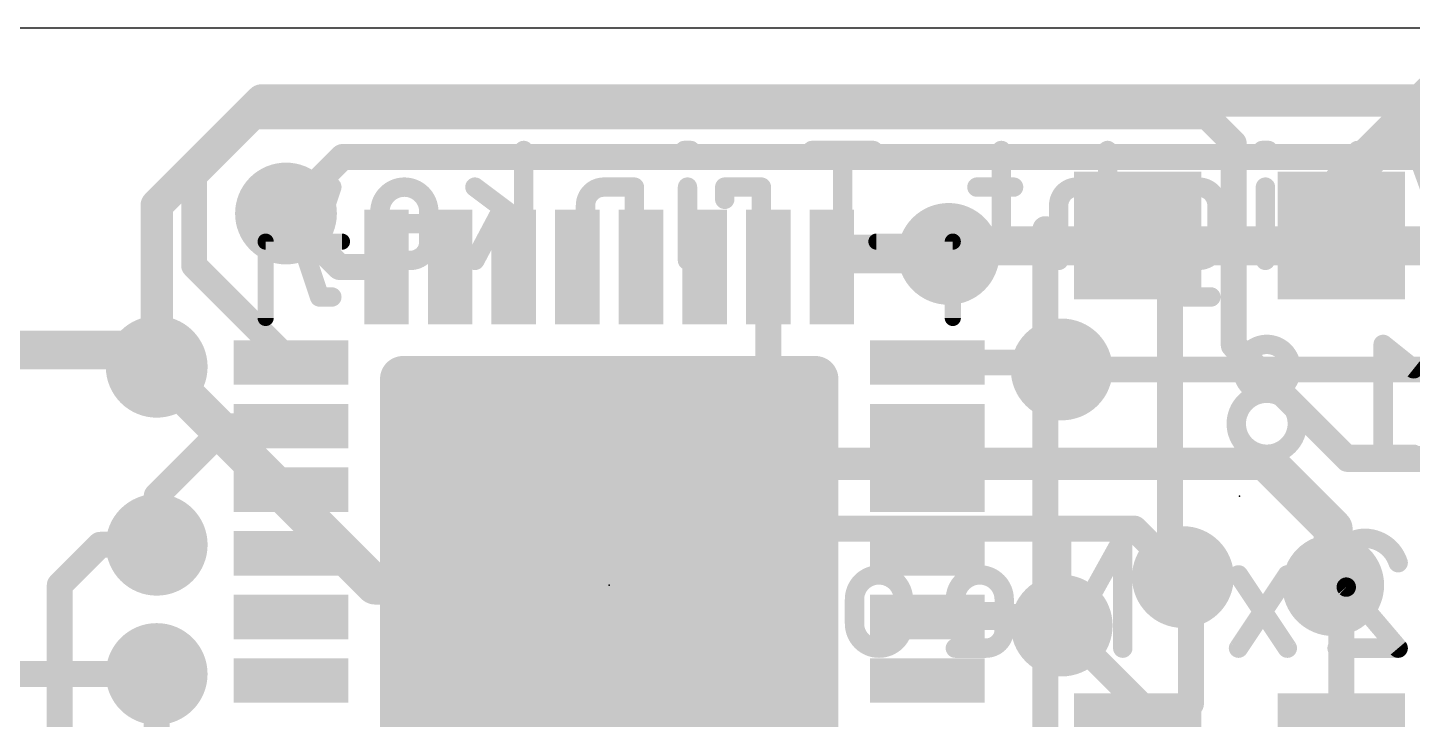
# Model space of a CAD drawing. Extents: x -5 to 27.9, y -6.2 to 6.2.
# Drawn here: x 6.03 to 16.92, y 0.6 to 6.03 of the extents above; entities that cross this region are included whole.
import ezdxf

# ---------------------------------------------------------------- set-up
doc = ezdxf.new("R2010")
doc.units = 0
for name, color, linetype in [('1', 12, 'CONTINUOUS'), ('16', 5, 'CONTINUOUS'), ('18', 3, 'CONTINUOUS'), ('20', 53, 'CONTINUOUS'), ('21', 40, 'CONTINUOUS'), ('22', 6, 'CONTINUOUS'), ('23', 53, 'CONTINUOUS'), ('29', 253, 'CONTINUOUS')]:
    doc.layers.add(name, color=color, linetype=linetype)

# ---------------------------------------------------------------- blocks, each defined once
blk = doc.blocks.new('RECT')
blk.add_solid([(-0.5, -0.5), (0.5, -0.5), (-0.5, 0.5), (0.5, 0.5)])
blk = doc.blocks.new('RECT560000X560000R10')
at = {"const_width": 0.175}
blk.add_lwpolyline([(1.6625, -1.575), (1.6625, 1.575, 0.4142), (1.575, 1.6625), (-1.575, 1.6625, 0.4142), (-1.6625, 1.575), (-1.6625, -1.575, 0.4142), (-1.575, -1.6625), (1.575, -1.6625, 0.4142)], format="xyb", close=True, dxfattribs=at)
blk.add_solid([(-1.6004, -1.6004), (1.6004, -1.6004), (-1.6004, 1.6004), (1.6004, 1.6004)])
blk = doc.blocks.new('RECT576256X576256R10')
at = {"const_width": 0.1801}
blk.add_lwpolyline([(1.7108, -1.6207), (1.7108, 1.6207, 0.4142), (1.6207, 1.7108), (-1.6207, 1.7108, 0.4142), (-1.7108, 1.6207), (-1.7108, -1.6207, 0.4142), (-1.6207, -1.7108), (1.6207, -1.7108, 0.4142)], format="xyb", close=True, dxfattribs=at)
blk.add_solid([(-1.6461, -1.6461), (1.6461, -1.6461), (-1.6461, 1.6461), (1.6461, 1.6461)])
blk = doc.blocks.new('ROUNDV')
at = {"const_width": 0.5}
blk.add_lwpolyline([(0, -0.25, 1), (0, 0.25, 1), (0, -0.25)], format="xyb", dxfattribs=at)

msp = doc.modelspace()

# ---------------------------------------------------------------- linework, layer by layer
at = {"layer": '1'}
for points, const_width in [([(17.0815, 5.5245), (16.3575, 4.8005)], 0.3048), ([(7.3425, 4.866), (7.8105, 5.334)], 0.2032), ([(7.8105, 5.334), (15.3035, 5.334)], 0.2032), ([(15.3035, 5.334), (15.5123, 5.1252)], 0.2032), ([(15.5123, 5.1252), (15.5123, 3.5377)], 0.2032), ([(7.3425, 4.866), (7.3425, 4.163)], 0.2032), ([(16.3575, 4.8005), (16.3575, 4.3995)], 0.3048), ([(8.4855, 4.151), (8.0645, 4.572)], 0.2032), ([(14.7575, 4.3995), (15.0115, 4.1455)], 0.2032), ([(12.3545, 4.151), (12.458, 4.2545)], 0.3048), ([(12.458, 4.2545), (13.2715, 4.2545)], 0.3048), ([(8.1045, 3.401), (7.3425, 4.163)], 0.2032), ([(8.8545, 4.151), (8.4855, 4.151)], 0.2032), ([(11.8545, 4.151), (11.8545, 2.901)], 0.2032), ([(15.0115, 4.1455), (15.0115, 1.7145)], 0.2032), ([(6.9158, 3.5), (-0.2, 3.5)], 0.3048), ([(7.0485, 3.3673), (6.9158, 3.5)], 0.3048), ([(15.5123, 3.5377), (16.4075, 2.6425)], 0.2032), ([(13.1045, 3.401), (14.1058, 3.401)], 0.2032), ([(14.1058, 3.401), (14.1605, 3.3462)], 0.2032), ([(7.5965, 2.901), (7.0485, 2.353)], 0.2032), ([(8.1045, 2.901), (7.5965, 2.901)], 0.2032), ([(11.8545, 2.901), (10.6045, 1.651)], 0.2032), ([(16.4075, 2.6425), (17.907, 2.6425)], 0.2032), ([(7.0485, 1.9685), (7.0485, 2.353)], 0.2032), ([(10.541, 1.651), (10.3545, 1.4645)], 0.2032), ([(10.6045, 1.651), (10.541, 1.651)], 0.254), ([(10.6045, 1.651), (10.541, 1.651)], 0.254), ([(10.6045, 1.651), (10.6045, 1.651)], 0.254), ([(15.0115, 1.7145), (15.113, 1.7145)], 0.2032), ([(15.113, 1.7145), (15.1765, 1.651)], 0.2032), ([(15.1765, 1.651), (15.1765, 0.7185)], 0.2032), ([(16.294, 1.651), (16.3575, 1.5875)], 0.2032), ([(16.3575, 1.5875), (16.3575, 0.2995)], 0.2032), ([(10.3545, -0.849), (10.3545, 1.4645)], 0.2032), ([(13.1045, 1.401), (14.093, 1.401)], 0.2032), ([(14.093, 1.401), (14.1605, 1.3335)], 0.2032), ([(6.858, 0.9525), (1.0795, 0.9525)], 0.2032), ([(7.0481, 0.9525), (6.858, 0.9525)], 0.254), ([(14.7575, 0.2995), (15.1765, 0.7185)], 0.2032)]:
    msp.add_lwpolyline(points, dxfattribs=dict(at, const_width=const_width))
for points, const_width in [([(7.8105, 5.3848, 1), (7.8105, 5.2832)], 0.1016), ([(7.8464, 5.2981, 1), (7.7746, 5.3699)], 0.1016), ([(15.3394, 5.3699, 1), (15.2676, 5.2981)], 0.1016), ([(15.3035, 5.2832, 1), (15.3035, 5.3848)], 0.1016), ([(15.5631, 5.1252, 1), (15.4615, 5.1252)], 0.1016), ([(15.4764, 5.0893, 1), (15.5482, 5.1611)], 0.1016), ([(7.3933, 4.866, 1), (7.2917, 4.866)], 0.1016), ([(7.3066, 4.9019, 1), (7.3784, 4.8301)], 0.1016), ([(16.4337, 4.8005, 1), (16.2813, 4.8005)], 0.1524), ([(16.3036, 4.8544, 1), (16.4114, 4.7466)], 0.1524), ([(8.1004, 4.6079, 1), (8.0286, 4.5361)], 0.1016), ([(14.7934, 4.4354, 1), (14.7216, 4.3636)], 0.1016), ([(16.2813, 4.3995, 1), (16.4337, 4.3995)], 0.1524), ([(12.458, 4.3307, 1), (12.458, 4.1783)], 0.1524), ([(12.5119, 4.2006, 1), (12.4041, 4.3084)], 0.1524), ([(13.2715, 4.1783, 1), (13.2715, 4.3307)], 0.1524), ([(7.3784, 4.1989, 1), (7.3066, 4.1271)], 0.1016), ([(8.4855, 4.2018, 1), (8.4855, 4.1002)], 0.1016), ([(8.8545, 4.1002, 1), (8.8545, 4.2018)], 0.1016), ([(11.9053, 4.151, 1), (11.8037, 4.151)], 0.1016), ([(12.3006, 4.2049, 1), (12.4084, 4.0971)], 0.1524), ([(15.0623, 4.1455, 1), (14.9607, 4.1455)], 0.1016), ([(7.2917, 4.163, 1), (7.3933, 4.163)], 0.1016), ([(8.4496, 4.1151, 1), (8.5214, 4.1869)], 0.1016), ([(14.9756, 4.1096, 1), (15.0474, 4.1814)], 0.1016), ([(6.9696, 3.5539, 1), (6.8619, 3.4461)], 0.1524), ([(6.9158, 3.4238, 1), (6.9158, 3.5762)], 0.1524), ([(15.5482, 3.5736, 1), (15.4764, 3.5018)], 0.1016), ([(6.9946, 3.3134, 1), (7.1024, 3.4211)], 0.1524), ([(8.0686, 3.3651, 1), (8.1404, 3.4369)], 0.1016), ([(13.1045, 3.4518, 1), (13.1045, 3.3502)], 0.1016), ([(14.1417, 3.4369, 1), (14.0698, 3.3651)], 0.1016), ([(14.1058, 3.3502, 1), (14.1058, 3.4518)], 0.1016), ([(15.4615, 3.5377, 1), (15.5631, 3.5377)], 0.1016), ([(14.1246, 3.3103, 1), (14.1964, 3.3822)], 0.1016), ([(7.5965, 2.9518, 1), (7.5965, 2.8502)], 0.1016), ([(7.6324, 2.8651, 1), (7.5606, 2.9369)], 0.1016), ([(8.1045, 2.8502, 1), (8.1045, 2.9518)], 0.1016), ([(11.8037, 2.901, 1), (11.9053, 2.901)], 0.1016), ([(11.8904, 2.8651, 1), (11.8186, 2.9369)], 0.1016), ([(16.4075, 2.6933, 1), (16.4075, 2.5917)], 0.1016), ([(16.3716, 2.6066, 1), (16.4434, 2.6784)], 0.1016), ([(7.0993, 2.353, 1), (6.9977, 2.353)], 0.1016), ([(7.0126, 2.3889, 1), (7.0844, 2.3171)], 0.1016), ([(6.9977, 1.9685, 1), (7.0993, 1.9685)], 0.1016), ([(10.541, 1.7145, 1), (10.541, 1.5875)], 0.127), ([(10.541, 1.7145, 1), (10.541, 1.5875)], 0.127), ([(10.5769, 1.6151, 1), (10.5051, 1.6869)], 0.1016), ([(10.5596, 1.6959, 1), (10.6494, 1.6061)], 0.127), ([(10.6494, 1.6061, 1), (10.5596, 1.6959)], 0.127), ([(10.6045, 1.5875, 1), (10.6045, 1.7145)], 0.127), ([(10.6045, 1.5875, 1), (10.6045, 1.7145)], 0.127), ([(15.0115, 1.7653, 1), (15.0115, 1.6637)], 0.1016), ([(14.9607, 1.7145, 1), (15.0623, 1.7145)], 0.1016), ([(15.1489, 1.7504, 1), (15.0771, 1.6786)], 0.1016), ([(15.113, 1.6637, 1), (15.113, 1.7653)], 0.1016), ([(15.2273, 1.651, 1), (15.1257, 1.651)], 0.1016), ([(16.3299, 1.6869, 1), (16.2581, 1.6151)], 0.1016), ([(10.5686, 1.6869, 1), (10.6404, 1.6151)], 0.1016), ([(15.1406, 1.6151, 1), (15.2124, 1.6869)], 0.1016), ([(16.4083, 1.5875, 1), (16.3067, 1.5875)], 0.1016), ([(16.3216, 1.5516, 1), (16.3934, 1.6234)], 0.1016), ([(10.4053, 1.4645, 1), (10.3037, 1.4645)], 0.1016), ([(10.3186, 1.5004, 1), (10.3904, 1.4286)], 0.1016), ([(13.1045, 1.4518, 1), (13.1045, 1.3502)], 0.1016), ([(14.1289, 1.4369, 1), (14.0571, 1.3651)], 0.1016), ([(14.093, 1.3502, 1), (14.093, 1.4518)], 0.1016), ([(14.1246, 1.2976, 1), (14.1964, 1.3694)], 0.1016), ([(6.858, 1.016, 1), (6.858, 0.889)], 0.127), ([(6.858, 0.9017, 1), (6.858, 1.0033)], 0.1016), ([(7.0481, 0.889, 1), (7.0481, 1.016)], 0.127), ([(15.1257, 0.7185, 1), (15.2273, 0.7185)], 0.1016), ([(15.2124, 0.6826, 1), (15.1406, 0.7544)], 0.1016)]:
    msp.add_lwpolyline(points, format="xyb", dxfattribs=dict(at, const_width=const_width))
at = {"layer": '16'}
for points, const_width in [([(7.874, 5.461), (7.0485, 4.6355)], 0.254), ([(7.874, 5.461), (20.9769, 5.461)], 0.254), ([(8.509, 5.0165), (8.0645, 4.572)], 0.2032), ([(19.0616, 5.0165), (8.509, 5.0165)], 0.2032), ([(7.0485, 3.3673), (7.0485, 4.6355)], 0.254), ([(13.2715, 4.2545), (13.335, 4.318)], 0.3048), ([(18.415, 4.318), (13.335, 4.318)], 0.3048), ([(8.7648, 1.651), (7.0485, 3.3673)], 0.3048), ([(14.1605, 3.3462), (17.0373, 3.3462)], 0.2032), ([(10.668, 1.778), (11.4935, 2.6035)], 0.3048), ([(11.4935, 2.6035), (15.786, 2.6035)], 0.254), ([(16.294, 2.0955), (15.786, 2.6035)], 0.3048), ([(8.4219, -1.8016), (12.319, 2.0955)], 0.2032), ([(14.732, 2.0955), (12.319, 2.0955)], 0.2032), ([(14.732, 2.0955), (15.113, 1.7145)], 0.2032), ([(16.294, 2.0955), (16.294, 1.651)], 0.3048), ([(6.604, 1.9685), (6.2865, 1.651)], 0.2032), ([(7.0485, 1.9685), (6.604, 1.9685)], 0.2032), ([(10.541, 1.651), (10.668, 1.778)], 0.254), ([(6.2865, 1.651), (6.2865, -0.635)], 0.2032), ([(10.16, 1.651), (8.7648, 1.651)], 0.3048), ([(10.541, 1.651), (10.16, 1.651)], 0.254), ([(15.367, 0.127), (14.1605, 1.3335)], 0.2032), ([(7.0481, -0.3171), (7.0481, 0.9525)], 0.2032)]:
    msp.add_lwpolyline(points, dxfattribs=dict(at, const_width=const_width))
for points, const_width in [([(7.874, 5.5245, 1), (7.874, 5.3975)], 0.127), ([(7.9189, 5.4161, 1), (7.8291, 5.5059)], 0.127), ([(8.509, 5.0673, 1), (8.509, 4.9657)], 0.1016), ([(8.5449, 4.9806, 1), (8.4731, 5.0524)], 0.1016), ([(7.112, 4.6355, 1), (6.985, 4.6355)], 0.127), ([(7.0036, 4.6804, 1), (7.0934, 4.5906)], 0.127), ([(8.0286, 4.6079, 1), (8.1004, 4.5361)], 0.1016), ([(13.335, 4.3942, 1), (13.335, 4.2418)], 0.1524), ([(13.3889, 4.2641, 1), (13.2811, 4.3719)], 0.1524), ([(13.2176, 4.3084, 1), (13.3254, 4.2006)], 0.1524), ([(7.1024, 3.4211, 1), (6.9946, 3.3134)], 0.1524), ([(6.985, 3.3673, 1), (7.112, 3.3673)], 0.127), ([(14.1605, 3.3971, 1), (14.1605, 3.2954)], 0.1016), ([(11.5474, 2.5496, 1), (11.4396, 2.6574)], 0.1524), ([(11.4935, 2.667, 1), (11.4935, 2.54)], 0.127), ([(15.8399, 2.6574, 1), (15.7321, 2.5496)], 0.1524), ([(15.786, 2.54, 1), (15.786, 2.667)], 0.127), ([(12.319, 2.1463, 1), (12.319, 2.0447)], 0.1016), ([(12.3549, 2.0596, 1), (12.2831, 2.1314)], 0.1016), ([(14.7679, 2.1314, 1), (14.6961, 2.0596)], 0.1016), ([(14.732, 2.0447, 1), (14.732, 2.1463)], 0.1016), ([(16.3702, 2.0955, 1), (16.2178, 2.0955)], 0.1524), ([(16.2401, 2.0416, 1), (16.3479, 2.1494)], 0.1524), ([(6.604, 2.0193, 1), (6.604, 1.9177)], 0.1016), ([(6.6399, 1.9326, 1), (6.5681, 2.0044)], 0.1016), ([(7.0485, 1.9177, 1), (7.0485, 2.0193)], 0.1016), ([(10.6141, 1.8319, 1), (10.7219, 1.7241)], 0.1524), ([(10.7129, 1.7331, 1), (10.6231, 1.8229)], 0.127), ([(6.3373, 1.651, 1), (6.2357, 1.651)], 0.1016), ([(8.7648, 1.7272, 1), (8.7648, 1.5748)], 0.1524), ([(8.7109, 1.5971, 1), (8.8186, 1.7049)], 0.1524), ([(10.16, 1.7145, 1), (10.16, 1.5875)], 0.127), ([(10.16, 1.5748, 1), (10.16, 1.7272)], 0.1524), ([(10.4961, 1.6959, 1), (10.5859, 1.6061)], 0.127), ([(10.541, 1.5875, 1), (10.541, 1.7145)], 0.127), ([(15.0771, 1.6786, 1), (15.1489, 1.7504)], 0.1016), ([(6.2506, 1.6869, 1), (6.3224, 1.6151)], 0.1016), ([(16.2178, 1.651, 1), (16.3702, 1.651)], 0.1524), ([(14.1964, 1.3694, 1), (14.1246, 1.2976)], 0.1016), ([(7.0989, 0.9525, 1), (6.9973, 0.9525)], 0.1016)]:
    msp.add_lwpolyline(points, format="xyb", dxfattribs=dict(at, const_width=const_width))
at = {"layer": '20'}
msp.add_line((-3.653, 6.0325), (26.4754, 6.0325), dxfattribs=at)
at = {"layer": '21'}
for points, const_width in [([(14.0321, 0.2495), (14.0321, 4.4495)], 0.2032), ([(7.9045, 3.751), (7.9045, 4.351)], 0.127), ([(7.9045, 4.351), (8.5045, 4.351)], 0.127), ([(13.3045, 4.351), (12.7045, 4.351)], 0.127), ([(13.3045, 3.751), (13.3045, 4.351)], 0.127)]:
    msp.add_lwpolyline(points, dxfattribs=dict(at, const_width=const_width))
for points, const_width in [([(14.0829, 4.4495, 1), (13.9813, 4.4495)], 0.1016), ([(7.9363, 4.351, 1), (7.8728, 4.351)], 0.0635), ([(7.9045, 4.3827, 1), (7.9045, 4.3193)], 0.0635), ([(8.5045, 4.3193, 1), (8.5045, 4.3827)], 0.0635), ([(12.7045, 4.3827, 1), (12.7045, 4.3193)], 0.0635), ([(13.3363, 4.351, 1), (13.2728, 4.351)], 0.0635), ([(13.3045, 4.3193, 1), (13.3045, 4.3827)], 0.0635), ([(7.8728, 3.751, 1), (7.9363, 3.751)], 0.0635), ([(13.2728, 3.751, 1), (13.3363, 3.751)], 0.0635)]:
    msp.add_lwpolyline(points, format="xyb", dxfattribs=dict(at, const_width=const_width))
at = {"layer": '22', "const_width": 0.1524}
for points in [[(17.2943, 4.1077), (16.9105, 5.1633)], [(9.9331, 4.2037), (9.9331, 5.0673)], [(11.2438, 5.0673), (11.1958, 5.0673)], [(11.1958, 5.0673), (11.1958, 5.0193)], [(11.2438, 5.0193), (11.2438, 5.0673)], [(12.6789, 5.0673), (12.1991, 5.0673)], [(12.439, 4.2037), (12.439, 5.0673)], [(13.6863, 5.0673), (13.6863, 4.3476)], [(14.5207, 4.2037), (14.5207, 5.0673)], [(15.7853, 5.0673), (15.7373, 5.0673)], [(15.7373, 5.0673), (15.7373, 5.0193)], [(15.7853, 5.0193), (15.7853, 5.0673)], [(16.4863, 5.0673), (16.4863, 4.2037)], [(11.1958, 5.0193), (11.2438, 5.0193)], [(15.7373, 5.0193), (15.7853, 5.0193)], [(8.3288, 3.9158), (8.0409, 4.7794)], [(8.4247, 4.7794), (8.2328, 4.2037)], [(9.5493, 4.7794), (9.9331, 4.4916)], [(10.8021, 4.7794), (10.5623, 4.7794)], [(10.8021, 4.2037), (10.8021, 4.7794)], [(11.2198, 4.2037), (11.2198, 4.7794)], [(11.8003, 4.7794), (11.5125, 4.7794)], [(11.5125, 4.7794), (11.5125, 4.6835)], [(11.8003, 4.2037), (11.8003, 4.7794)], [(13.7823, 4.7794), (13.4944, 4.7794)], [(14.5207, 4.7794), (14.2808, 4.7794)], [(15.237, 4.7794), (14.9971, 4.7794)], [(14.9971, 4.7794), (14.9971, 4.0598)], [(15.7613, 4.2037), (15.7613, 4.7794)], [(9.5493, 4.2037), (9.7652, 4.6115)], [(10.4183, 4.6355), (10.4183, 4.2037)], [(14.1369, 4.6355), (14.1369, 4.2037)], [(15.3809, 4.3476), (15.3809, 4.6355)], [(8.8029, 4.5875), (8.8029, 4.4916)], [(9.1867, 4.3476), (9.1867, 4.5875)], [(8.8029, 4.4916), (9.1867, 4.4916)], [(8.8029, 4.2037), (9.0428, 4.2037)], [(13.5424, 4.2037), (13.4944, 4.2037)], [(14.9971, 4.2037), (15.237, 4.2037)], [(16.4863, 4.2037), (16.1025, 4.2037)], [(8.4247, 3.9158), (8.3288, 3.9158)], [(15.141, 3.9158), (15.3329, 3.9158)], [(16.9266, 3.3514), (16.6867, 3.5433)], [(16.6867, 3.5433), (16.6867, 2.6797)], [(16.9266, 2.6797), (16.4468, 2.6797)], [(9.3157, 2.0193), (9.3157, 1.2996)], [(11.2548, 2.0193), (11.2068, 2.0193)], [(11.2068, 2.0193), (11.2068, 1.9713)], [(11.2548, 1.9713), (11.2548, 2.0193)], [(12.0608, 2.0193), (11.8209, 2.0193)], [(12.0608, 1.1557), (12.0608, 2.0193)], [(14.6406, 2.0193), (14.1608, 1.1557)], [(14.1608, 1.1557), (14.1608, 2.0193)], [(14.6406, 1.1557), (14.6406, 2.0193)], [(11.2068, 1.9713), (11.2548, 1.9713)], [(10.8741, 1.1557), (10.4903, 1.7314)], [(10.8741, 1.7314), (10.4903, 1.1557)], [(11.2308, 1.1557), (11.2308, 1.7314)], [(15.9337, 1.1557), (15.5499, 1.7314)], [(15.9337, 1.7314), (15.5499, 1.1557)], [(16.3969, 1.6355), (16.8047, 1.1557)], [(9.7283, 1.5395), (9.7283, 1.4436)], [(10.1121, 1.2996), (10.1121, 1.5395)], [(11.8209, 1.5395), (12.0608, 1.5395)], [(12.5324, 1.5395), (12.5324, 1.3476)], [(12.9162, 1.3476), (12.9162, 1.5395)], [(13.3249, 1.5395), (13.3249, 1.4436)], [(13.7087, 1.2996), (13.7087, 1.5395)], [(9.7283, 1.4436), (10.1121, 1.4436)], [(13.3249, 1.4436), (13.7087, 1.4436)], [(9.7283, 1.1557), (9.9681, 1.1557)], [(13.3249, 1.1557), (13.5648, 1.1557)], [(16.8047, 1.1557), (16.3249, 1.1557)]]:
    msp.add_lwpolyline(points, dxfattribs=at)
at = {"layer": '22'}
for points, const_width in [([(16.9463, 5.1763, 1), (16.8747, 5.1502)], 0.0762), ([(9.9712, 5.0673, 1), (9.895, 5.0673)], 0.0762), ([(11.1958, 5.1054, 1), (11.1958, 5.0292)], 0.0762), ([(11.2339, 5.0673, 1), (11.1577, 5.0673)], 0.0762), ([(11.2819, 5.0673, 1), (11.2057, 5.0673)], 0.0762), ([(11.2438, 5.0292, 1), (11.2438, 5.1054)], 0.0762), ([(12.1991, 5.1054, 1), (12.1991, 5.0292)], 0.0762), ([(12.4771, 5.0673, 1), (12.4009, 5.0673)], 0.0762), ([(12.6789, 5.0292, 1), (12.6789, 5.1054)], 0.0762), ([(13.7244, 5.0673, 1), (13.6482, 5.0673)], 0.0762), ([(14.5588, 5.0673, 1), (14.4826, 5.0673)], 0.0762), ([(15.7373, 5.1054, 1), (15.7373, 5.0292)], 0.0762), ([(15.7754, 5.0673, 1), (15.6992, 5.0673)], 0.0762), ([(15.8234, 5.0673, 1), (15.7472, 5.0673)], 0.0762), ([(15.7853, 5.0292, 1), (15.7853, 5.1054)], 0.0762), ([(16.5244, 5.0673, 1), (16.4482, 5.0673)], 0.0762), ([(11.1958, 5.0574, 1), (11.1958, 4.9812)], 0.0762), ([(11.1577, 5.0193, 1), (11.2339, 5.0193)], 0.0762), ([(11.2057, 5.0193, 1), (11.2819, 5.0193)], 0.0762), ([(11.2438, 4.9812, 1), (11.2438, 5.0574)], 0.0762), ([(15.7373, 5.0574, 1), (15.7373, 4.9812)], 0.0762), ([(15.6992, 5.0193, 1), (15.7754, 5.0193)], 0.0762), ([(15.7472, 5.0193, 1), (15.8234, 5.0193)], 0.0762), ([(15.7853, 4.9812, 1), (15.7853, 5.0574)], 0.0762), ([(8.077, 4.7915, 1), (8.0047, 4.7674)], 0.0762), ([(8.4609, 4.7674, 1), (8.3886, 4.7915)], 0.0762), ([(9.1867, 4.5875, 1), (8.8029, 4.5875)], 0.1524), ([(9.5722, 4.8099, 1), (9.5264, 4.749)], 0.0762), ([(10.5623, 4.7794, 0.4142), (10.4183, 4.6355)], 0.1524), ([(10.5623, 4.8175, 1), (10.5623, 4.7413)], 0.0762), ([(10.5623, 4.7413, 1), (10.5623, 4.8175)], 0.0762), ([(10.8402, 4.7794, 1), (10.764, 4.7794)], 0.0762), ([(10.8021, 4.7413, 1), (10.8021, 4.8175)], 0.0762), ([(11.2579, 4.7794, 1), (11.1817, 4.7794)], 0.0762), ([(11.5125, 4.8175, 1), (11.5125, 4.7413)], 0.0762), ([(11.5506, 4.7794, 1), (11.4744, 4.7794)], 0.0762), ([(11.8384, 4.7794, 1), (11.7622, 4.7794)], 0.0762), ([(11.8003, 4.7413, 1), (11.8003, 4.8175)], 0.0762), ([(13.4944, 4.8175, 1), (13.4944, 4.7413)], 0.0762), ([(13.7823, 4.7413, 1), (13.7823, 4.8175)], 0.0762), ([(14.2808, 4.7794, 0.4142), (14.1369, 4.6355)], 0.1524), ([(14.2808, 4.8175, 1), (14.2808, 4.7413)], 0.0762), ([(14.2808, 4.7413, 1), (14.2808, 4.8175)], 0.0762), ([(14.5207, 4.7413, 1), (14.5207, 4.8175)], 0.0762), ([(14.9971, 4.8175, 1), (14.9971, 4.7413)], 0.0762), ([(15.0352, 4.7794, 1), (14.959, 4.7794)], 0.0762), ([(15.3809, 4.6355, 0.4142), (15.237, 4.7794)], 0.1524), ([(15.237, 4.8175, 1), (15.237, 4.7413)], 0.0762), ([(15.237, 4.7413, 1), (15.237, 4.8175)], 0.0762), ([(15.7994, 4.7794, 1), (15.7232, 4.7794)], 0.0762), ([(9.7989, 4.5937, 1), (9.7315, 4.6293)], 0.0762), ([(10.4564, 4.6355, 1), (10.3802, 4.6355)], 0.0762), ([(11.4744, 4.6835, 1), (11.5506, 4.6835)], 0.0762), ([(14.175, 4.6355, 1), (14.0988, 4.6355)], 0.0762), ([(15.419, 4.6355, 1), (15.3428, 4.6355)], 0.0762), ([(8.841, 4.5875, 1), (8.7648, 4.5875)], 0.0762), ([(8.7648, 4.5875, 1), (8.841, 4.5875)], 0.0762), ([(9.2248, 4.5875, 1), (9.1486, 4.5875)], 0.0762), ([(9.1486, 4.5875, 1), (9.2248, 4.5875)], 0.0762), ([(10.3802, 4.6355, 1), (10.4564, 4.6355)], 0.0762), ([(14.0988, 4.6355, 1), (14.1749, 4.6355)], 0.0762), ([(15.3428, 4.6355, 1), (15.419, 4.6355)], 0.0762), ([(8.8029, 4.5297, 1), (8.8029, 4.4535)], 0.0762), ([(8.7648, 4.4916, 1), (8.841, 4.4916)], 0.0762), ([(9.1867, 4.4535, 1), (9.1867, 4.5297)], 0.0762), ([(9.9103, 4.4611, 1), (9.956, 4.522)], 0.0762), ([(9.0428, 4.2037, 0.4142), (9.1867, 4.3476)], 0.1524), ([(9.2248, 4.3476, 1), (9.1486, 4.3476)], 0.0762), ([(9.1486, 4.3476, 1), (9.2248, 4.3476)], 0.0762), ([(13.5424, 4.2037, 0.4142), (13.6863, 4.3476)], 0.1524), ([(13.7244, 4.3476, 1), (13.6482, 4.3476)], 0.0762), ([(13.6482, 4.3476, 1), (13.7244, 4.3476)], 0.0762), ([(15.237, 4.2037, 0.4142), (15.3809, 4.3476)], 0.1524), ([(15.419, 4.3476, 1), (15.3428, 4.3476)], 0.0762), ([(15.3428, 4.3476, 1), (15.419, 4.3476)], 0.0762), ([(8.1967, 4.2157, 1), (8.2689, 4.1917)], 0.0762), ([(8.8029, 4.2418, 1), (8.8029, 4.1656)], 0.0762), ([(9.0428, 4.2418, 1), (9.0428, 4.1656)], 0.0762), ([(9.0428, 4.1656, 1), (9.0428, 4.2418)], 0.0762), ([(9.5156, 4.2215, 1), (9.583, 4.1859)], 0.0762), ([(13.4944, 4.2418, 1), (13.4944, 4.1656)], 0.0762), ([(13.5424, 4.2418, 1), (13.5424, 4.1656)], 0.0762), ([(13.5424, 4.1656, 1), (13.5424, 4.2418)], 0.0762), ([(14.9971, 4.2418, 1), (14.9971, 4.1656)], 0.0762), ([(15.237, 4.2418, 1), (15.237, 4.1656)], 0.0762), ([(15.237, 4.1656, 1), (15.237, 4.2418)], 0.0762), ([(16.1025, 4.2418, 1), (16.1025, 4.1656)], 0.0762), ([(16.4863, 4.1656, 1), (16.4863, 4.2418)], 0.0762), ([(9.895, 4.2037, 1), (9.9712, 4.2037)], 0.0762), ([(10.3802, 4.2037, 1), (10.4564, 4.2037)], 0.0762), ([(10.764, 4.2037, 1), (10.8402, 4.2037)], 0.0762), ([(11.1817, 4.2037, 1), (11.2579, 4.2037)], 0.0762), ([(11.7622, 4.2037, 1), (11.8384, 4.2037)], 0.0762), ([(12.4009, 4.2037, 1), (12.4771, 4.2037)], 0.0762), ([(14.0988, 4.2037, 1), (14.175, 4.2037)], 0.0762), ([(14.4826, 4.2037, 1), (14.5588, 4.2037)], 0.0762), ([(14.9971, 4.0598, 0.4142), (15.141, 3.9158)], 0.1524), ([(15.0352, 4.0598, 1), (14.959, 4.0598)], 0.0762), ([(15.7232, 4.2037, 1), (15.7994, 4.2037)], 0.0762), ([(16.4482, 4.2037, 1), (16.5244, 4.2037)], 0.0762), ([(14.959, 4.0598, 1), (15.0352, 4.0598)], 0.0762), ([(8.3288, 3.9539, 1), (8.3288, 3.8777)], 0.0762), ([(8.2926, 3.9038, 1), (8.3649, 3.9279)], 0.0762), ([(8.4247, 3.8777, 1), (8.4247, 3.9539)], 0.0762), ([(15.141, 3.9539, 1), (15.141, 3.8777)], 0.0762), ([(15.141, 3.8777, 1), (15.141, 3.9539)], 0.0762), ([(15.3329, 3.8777, 1), (15.3329, 3.9539)], 0.0762), ([(15.9642, 3.3514, 1), (15.5804, 3.3514)], 0.1524), ([(16.7105, 3.5731, 1), (16.6629, 3.5135)], 0.0762), ([(16.7248, 3.5433, 1), (16.6486, 3.5433)], 0.0762), ([(15.5804, 3.3514, 1), (15.9642, 3.3514)], 0.1524), ([(15.6185, 3.3514, 1), (15.5423, 3.3514)], 0.0762), ([(15.5423, 3.3514, 1), (15.6185, 3.3514)], 0.0762), ([(16.0023, 3.3514, 1), (15.9261, 3.3514)], 0.0762), ([(15.9261, 3.3514, 1), (16.0023, 3.3514)], 0.0762), ([(16.9028, 3.3216, 1), (16.9504, 3.3811)], 0.0762), ([(16.0122, 2.9196, 1), (15.5324, 2.9196)], 0.1524), ([(15.5324, 2.9196, 1), (16.0122, 2.9196)], 0.1524), ([(15.5705, 2.9196, 1), (15.4943, 2.9196)], 0.0762), ([(15.4943, 2.9196, 1), (15.5705, 2.9196)], 0.0762), ([(16.0503, 2.9196, 1), (15.9741, 2.9196)], 0.0762), ([(15.9741, 2.9196, 1), (16.0503, 2.9196)], 0.0762), ([(16.4468, 2.7178, 1), (16.4468, 2.6416)], 0.0762), ([(16.9266, 2.6416, 1), (16.9266, 2.7178)], 0.0762), ([(16.6486, 2.6797, 1), (16.7248, 2.6797)], 0.0762), ([(9.3538, 2.0193, 1), (9.2776, 2.0193)], 0.0762), ([(11.2068, 2.0574, 1), (11.2068, 1.9812)], 0.0762), ([(11.2449, 2.0193, 1), (11.1687, 2.0193)], 0.0762), ([(11.2929, 2.0193, 1), (11.2167, 2.0193)], 0.0762), ([(11.2548, 1.9812, 1), (11.2548, 2.0574)], 0.0762), ([(11.8209, 2.0193, 1), (11.8209, 1.5395)], 0.1524), ([(11.8209, 2.0574, 1), (11.8209, 1.9812)], 0.0762), ([(11.8209, 1.9812, 1), (11.8209, 2.0574)], 0.0762), ([(12.0989, 2.0193, 1), (12.0227, 2.0193)], 0.0762), ([(12.0608, 1.9812, 1), (12.0608, 2.0574)], 0.0762), ([(14.1989, 2.0193, 1), (14.1227, 2.0193)], 0.0762), ([(14.6787, 2.0193, 1), (14.6025, 2.0193)], 0.0762), ([(14.6739, 2.0008, 1), (14.6073, 2.0378)], 0.0762), ([(16.5408, 2.0193, 0.4142), (16.3249, 1.8034)], 0.1524), ([(16.8047, 1.8274, 0.3252), (16.5408, 2.0193)], 0.1524), ([(16.5408, 2.0574, 1), (16.5408, 1.9812)], 0.0762), ([(16.5408, 1.9812, 1), (16.5408, 2.0574)], 0.0762), ([(11.2068, 2.0094, 1), (11.2068, 1.9332)], 0.0762), ([(11.1687, 1.9713, 1), (11.2449, 1.9713)], 0.0762), ([(11.2167, 1.9713, 1), (11.2929, 1.9713)], 0.0762), ([(11.2548, 1.9332, 1), (11.2548, 2.0094)], 0.0762), ([(16.3249, 1.8034, 0.2053), (16.3969, 1.6355)], 0.1524), ([(16.363, 1.8034, 1), (16.2868, 1.8034)], 0.0762), ([(16.7684, 1.8156, 1), (16.8409, 1.8391)], 0.0762), ([(10.1121, 1.5395, 1), (9.7283, 1.5395)], 0.1524), ([(10.522, 1.7526, 1), (10.4586, 1.7103)], 0.0762), ([(10.9058, 1.7103, 1), (10.8424, 1.7526)], 0.0762), ([(11.2689, 1.7314, 1), (11.1927, 1.7314)], 0.0762), ([(12.9162, 1.5395, 1), (12.5324, 1.5395)], 0.1524), ([(13.7087, 1.5395, 1), (13.3249, 1.5395)], 0.1524), ([(15.5816, 1.7526, 1), (15.5182, 1.7103)], 0.0762), ([(15.9654, 1.7103, 1), (15.902, 1.7526)], 0.0762), ([(16.2868, 1.8034, 1), (16.363, 1.8034)], 0.0762), ([(16.4259, 1.6602, 1), (16.3678, 1.6108)], 0.0762), ([(16.3706, 1.6079, 1), (16.4231, 1.6631)], 0.0762), ([(9.7664, 1.5395, 1), (9.6902, 1.5395)], 0.0762), ([(9.6902, 1.5395, 1), (9.7664, 1.5395)], 0.0762), ([(10.1502, 1.5395, 1), (10.074, 1.5395)], 0.0762), ([(10.074, 1.5395, 1), (10.1502, 1.5395)], 0.0762), ([(11.8209, 1.5776, 1), (11.8209, 1.5014)], 0.0762), ([(11.8209, 1.5014, 1), (11.8209, 1.5776)], 0.0762), ([(12.0608, 1.5014, 1), (12.0608, 1.5776)], 0.0762), ([(12.5705, 1.5395, 1), (12.4943, 1.5395)], 0.0762), ([(12.4943, 1.5395, 1), (12.5705, 1.5395)], 0.0762), ([(12.9543, 1.5395, 1), (12.8781, 1.5395)], 0.0762), ([(12.8781, 1.5395, 1), (12.9543, 1.5395)], 0.0762), ([(13.363, 1.5395, 1), (13.2868, 1.5395)], 0.0762), ([(13.2868, 1.5395, 1), (13.363, 1.5395)], 0.0762), ([(13.7468, 1.5395, 1), (13.6706, 1.5395)], 0.0762), ([(13.6706, 1.5395, 1), (13.7468, 1.5395)], 0.0762), ([(9.7283, 1.4817, 1), (9.7283, 1.4055)], 0.0762), ([(9.6902, 1.4436, 1), (9.7664, 1.4436)], 0.0762), ([(10.1121, 1.4055, 1), (10.1121, 1.4817)], 0.0762), ([(12.5324, 1.3476, 1), (12.9162, 1.3476)], 0.1524), ([(12.5705, 1.3476, 1), (12.4943, 1.3476)], 0.0762), ([(12.9543, 1.3476, 1), (12.8781, 1.3476)], 0.0762), ([(13.3249, 1.4817, 1), (13.3249, 1.4055)], 0.0762), ([(13.2868, 1.4436, 1), (13.363, 1.4436)], 0.0762), ([(13.7087, 1.4055, 1), (13.7087, 1.4817)], 0.0762), ([(9.1718, 1.1557, 0.4142), (9.3157, 1.2996)], 0.1524), ([(9.3538, 1.2996, 1), (9.2776, 1.2996)], 0.0762), ([(9.2776, 1.2996, 1), (9.3538, 1.2996)], 0.0762), ([(9.9681, 1.1557, 0.4142), (10.1121, 1.2996)], 0.1524), ([(10.1502, 1.2996, 1), (10.074, 1.2996)], 0.0762), ([(10.074, 1.2996, 1), (10.1502, 1.2996)], 0.0762), ([(12.4943, 1.3476, 1), (12.5705, 1.3476)], 0.0762), ([(12.8781, 1.3476, 1), (12.9543, 1.3476)], 0.0762), ([(13.5648, 1.1557, 0.4142), (13.7087, 1.2996)], 0.1524), ([(13.7468, 1.2996, 1), (13.6706, 1.2996)], 0.0762), ([(13.6706, 1.2996, 1), (13.7468, 1.2996)], 0.0762), ([(9.1718, 1.1938, 1), (9.1718, 1.1176)], 0.0762), ([(9.7283, 1.1938, 1), (9.7283, 1.1176)], 0.0762), ([(9.9681, 1.1938, 1), (9.9681, 1.1176)], 0.0762), ([(9.9681, 1.1176, 1), (9.9681, 1.1938)], 0.0762), ([(10.4586, 1.1768, 1), (10.522, 1.1346)], 0.0762), ([(10.8424, 1.1346, 1), (10.9058, 1.1768)], 0.0762), ([(13.3249, 1.1938, 1), (13.3249, 1.1176)], 0.0762), ([(13.5648, 1.1938, 1), (13.5648, 1.1176)], 0.0762), ([(13.5648, 1.1176, 1), (13.5648, 1.1938)], 0.0762), ([(14.1275, 1.1742, 1), (14.1941, 1.1372)], 0.0762), ([(15.5182, 1.1768, 1), (15.5816, 1.1346)], 0.0762), ([(15.902, 1.1346, 1), (15.9654, 1.1768)], 0.0762), ([(16.3249, 1.1938, 1), (16.3249, 1.1176)], 0.0762), ([(16.7756, 1.131, 1), (16.8337, 1.1804)], 0.0762), ([(16.8047, 1.1176, 1), (16.8047, 1.1938)], 0.0762), ([(11.1927, 1.1557, 1), (11.2689, 1.1557)], 0.0762), ([(12.0227, 1.1557, 1), (12.0989, 1.1557)], 0.0762), ([(14.1227, 1.1557, 1), (14.1989, 1.1557)], 0.0762), ([(14.6025, 1.1557, 1), (14.6787, 1.1557)], 0.0762)]:
    msp.add_lwpolyline(points, format="xyb", dxfattribs=dict(at, const_width=const_width))
at = {"layer": '23'}
for p in [(15.5575, 2.3495), (10.6045, 1.651)]:
    msp.add_point(p, dxfattribs=at)

# ---------------------------------------------------------------- block references
at = {"layer": '1'}
for p, xscale, yscale, rotation in [((14.7575, 4.3995), 0.9, 0.9, 90), ((16.3575, 4.3995), 0.9, 0.9, 90), ((8.1045, 3.401), 0.25, 0.8, 90), ((13.1045, 3.401), 0.25, 0.8, 270), ((8.1045, 2.901), 0.25, 0.8, 90), ((13.1045, 2.901), 0.25, 0.8, 270), ((8.1045, 2.401), 0.25, 0.8, 90), ((13.1045, 2.401), 0.25, 0.8, 270), ((8.1045, 1.901), 0.25, 0.8, 90), ((13.1045, 1.901), 0.25, 0.8, 270), ((8.1045, 1.401), 0.25, 0.8, 90), ((13.1045, 1.401), 0.25, 0.8, 270), ((8.1045, 0.901), 0.25, 0.8, 90), ((13.1045, 0.901), 0.25, 0.8, 270), ((14.7575, 0.2995), 0.9, 0.9, 90), ((16.3575, 0.2995), 0.9, 0.9, 90)]:
    msp.add_blockref('RECT', p, dxfattribs=dict(at, xscale=xscale, yscale=yscale, rotation=rotation))
at = {"layer": '1', "xscale": 0.25, "yscale": 0.8}
for p in [(8.8545, 4.151), (9.3545, 4.151), (9.8545, 4.151), (10.3545, 4.151), (10.8545, 4.151), (11.3545, 4.151), (11.8545, 4.151), (12.3545, 4.151)]:
    msp.add_blockref('RECT', p, dxfattribs=at)
at = {"layer": '1', "rotation": 180}
msp.add_blockref('RECT560000X560000R10', (10.6045, 1.651), dxfattribs=at)
at = {"layer": '18', "xscale": 0.8001, "yscale": 0.8001}
for p in [(8.0645, 4.572), (8.0645, 4.572), (13.2715, 4.2545), (13.2715, 4.2545), (7.0485, 3.3673), (7.0485, 3.3673), (14.1605, 3.3462), (14.1605, 3.3462), (7.0485, 1.9685), (7.0485, 1.9685), (15.113, 1.7145), (15.113, 1.7145), (10.541, 1.651), (10.541, 1.651), (16.294, 1.651), (16.294, 1.651), (14.1605, 1.3335), (14.1605, 1.3335), (7.0481, 0.9525), (7.0481, 0.9525)]:
    msp.add_blockref('ROUNDV', p, dxfattribs=at)
at = {"layer": '29'}
for p, xscale, yscale, rotation in [((14.7575, 4.3995), 1.0016, 1.0016, 90), ((16.3575, 4.3995), 1.0016, 1.0016, 90), ((8.8545, 4.151), 0.9, 0.35, 270), ((9.3545, 4.151), 0.9, 0.35, 270), ((9.8545, 4.151), 0.9, 0.35, 270), ((10.3545, 4.151), 0.9, 0.35, 270), ((10.8545, 4.151), 0.9, 0.35, 270), ((11.3545, 4.151), 0.9, 0.35, 270), ((11.8545, 4.151), 0.9, 0.35, 270), ((12.3545, 4.151), 0.9, 0.35, 270), ((13.1045, 3.401), 0.9, 0.35, 180), ((13.1045, 2.901), 0.9, 0.35, 180), ((13.1045, 2.401), 0.9, 0.35, 180), ((13.1045, 1.901), 0.9, 0.35, 180), ((13.1045, 1.401), 0.9, 0.35, 180), ((13.1045, 0.901), 0.9, 0.35, 180), ((14.7575, 0.2995), 1.0016, 1.0016, 90), ((16.3575, 0.2995), 1.0016, 1.0016, 90)]:
    msp.add_blockref('RECT', p, dxfattribs=dict(at, xscale=xscale, yscale=yscale, rotation=rotation))
at = {"layer": '29', "xscale": 0.9, "yscale": 0.35}
for p in [(8.1045, 3.401), (8.1045, 2.901), (8.1045, 2.401), (8.1045, 1.901), (8.1045, 1.401), (8.1045, 0.901)]:
    msp.add_blockref('RECT', p, dxfattribs=at)
at = {"layer": '29', "rotation": 180}
msp.add_blockref('RECT576256X576256R10', (10.6045, 1.651), dxfattribs=at)

doc.saveas('drawing.dxf')
